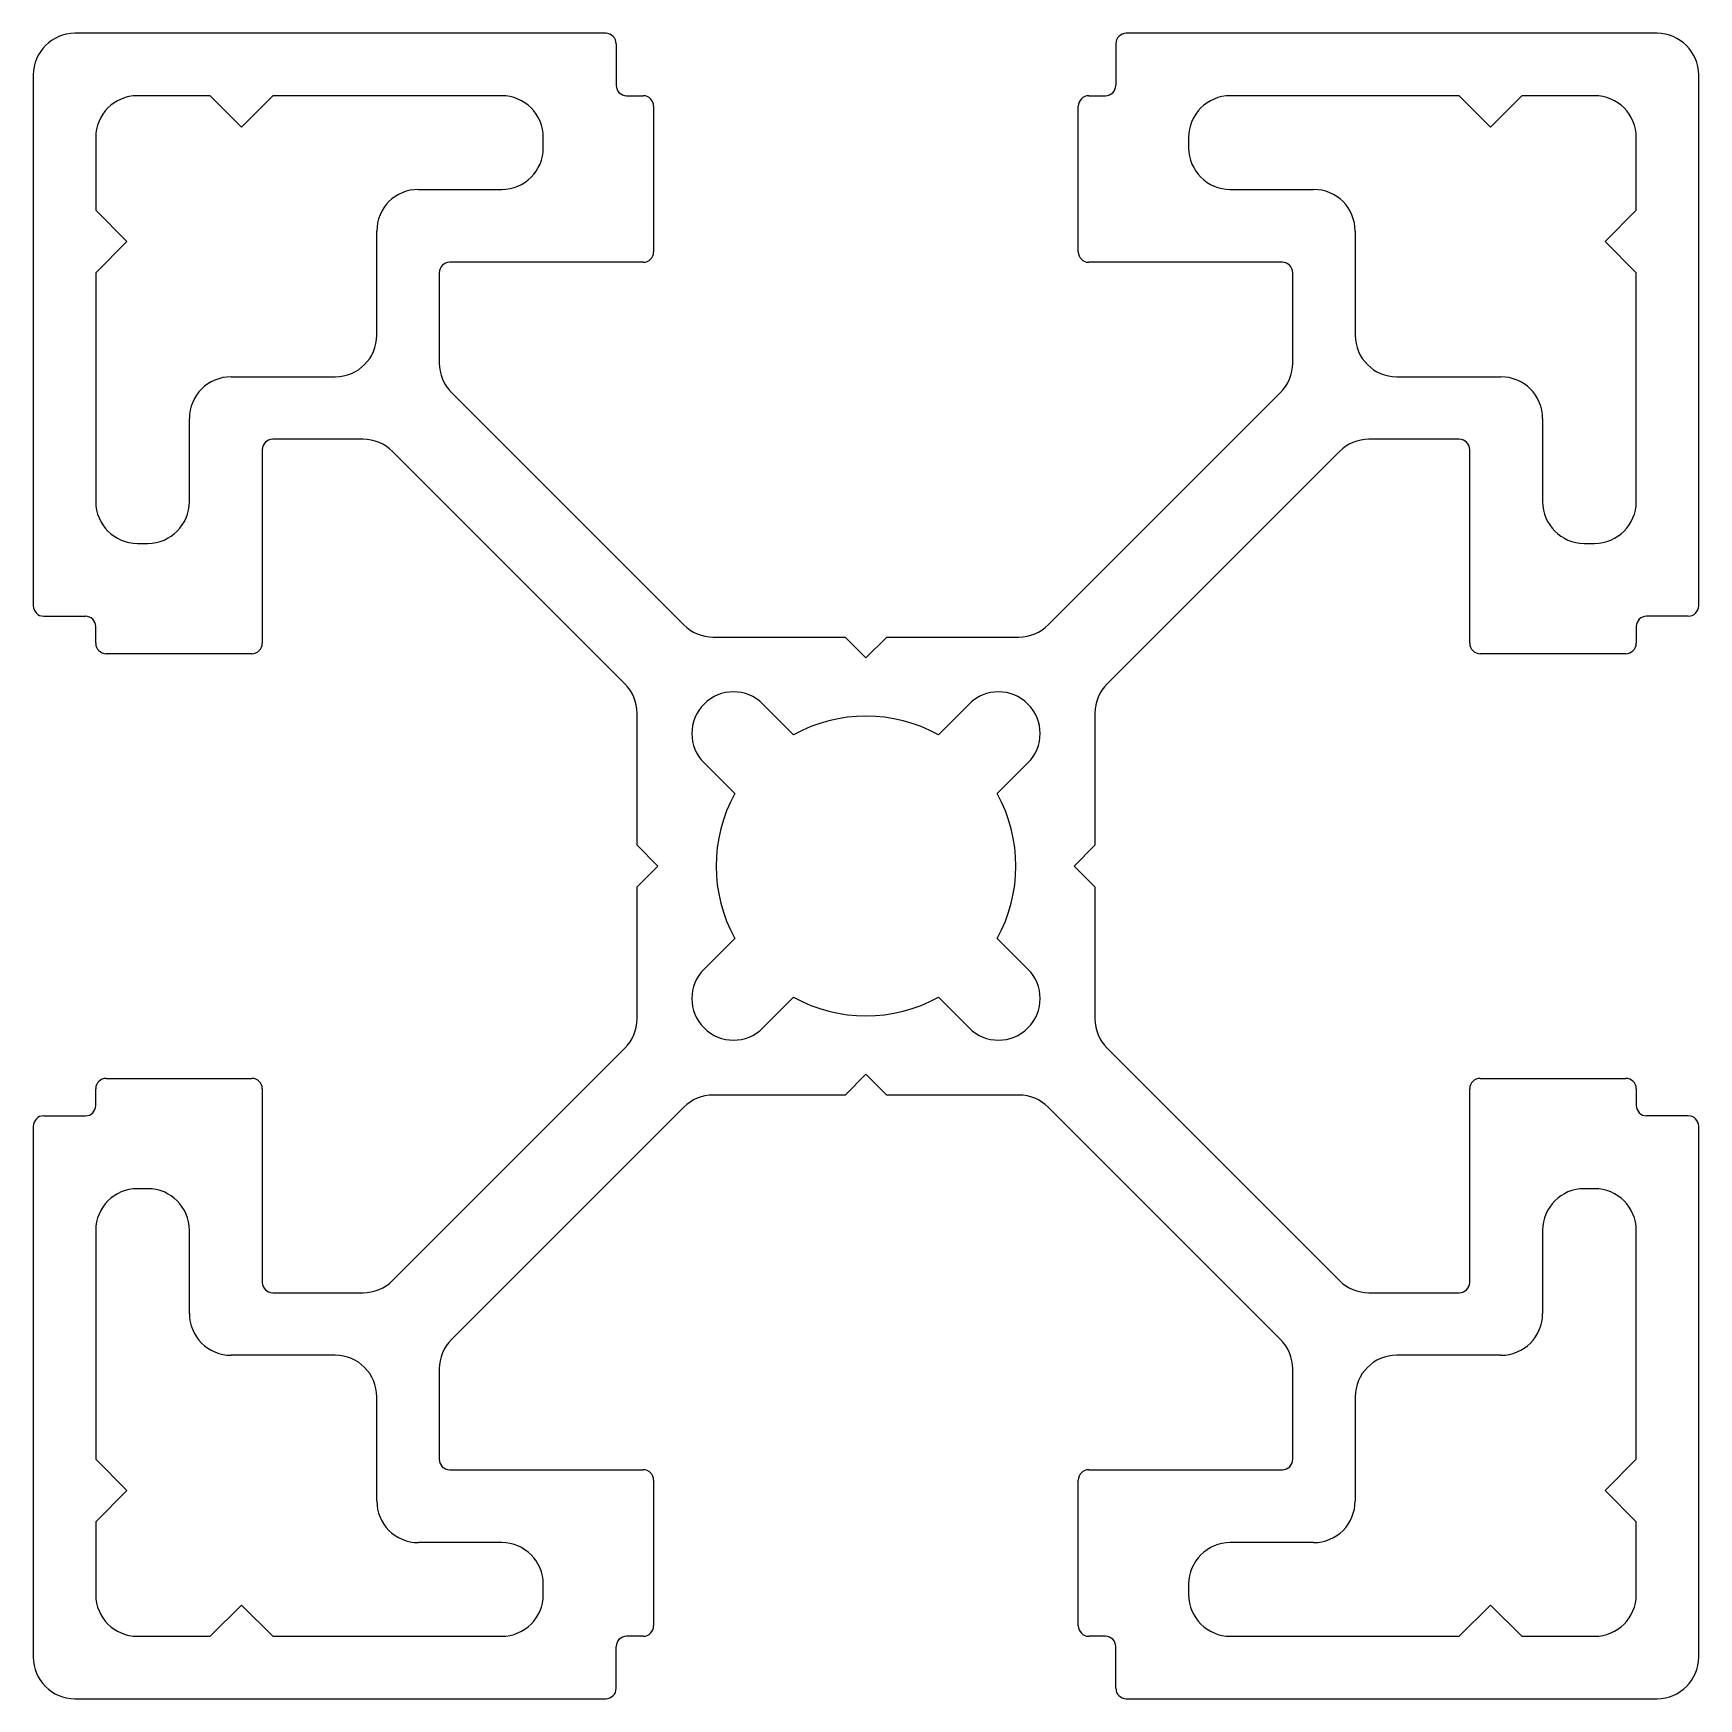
# Model space of a CAD drawing. Extents: x 1474.2 to 1514.2, y 381 to 421.
import ezdxf

# ---------------------------------------------------------------- set-up
doc = ezdxf.new("R2010")
doc.units = 0
doc.layers.get('0').update_dxf_attribs({"linetype": 'CONTINUOUS'})

msp = doc.modelspace()

# ---------------------------------------------------------------- linework, layer by layer
for p, q in [((1487.952, 421.027), (1475.202, 421.027)), ((1513.202, 421.027), (1500.452, 421.027)), ((1488.202, 420.777), (1488.202, 419.777)), ((1500.202, 420.777), (1500.202, 419.777)), ((1474.202, 420.027), (1474.202, 407.277)), ((1514.202, 407.277), (1514.202, 420.027)), ((1478.452, 419.527), (1476.702, 419.527)), ((1479.202, 418.777), (1478.452, 419.527)), ((1479.952, 419.527), (1479.202, 418.777)), ((1485.452, 419.527), (1479.952, 419.527)), ((1488.452, 419.527), (1488.852, 419.527)), ((1489.102, 419.277), (1489.102, 415.777)), ((1499.302, 415.777), (1499.302, 419.277)), ((1499.552, 419.527), (1499.952, 419.527)), ((1508.452, 419.527), (1502.952, 419.527)), ((1509.202, 418.777), (1508.452, 419.527)), ((1509.952, 419.527), (1509.202, 418.777)), ((1511.702, 419.527), (1509.952, 419.527)), ((1475.702, 418.527), (1475.702, 416.777)), ((1486.452, 418.277), (1486.452, 418.527)), ((1501.952, 418.527), (1501.952, 418.277)), ((1512.702, 416.777), (1512.702, 418.527)), ((1483.452, 417.277), (1485.452, 417.277)), ((1502.952, 417.277), (1504.952, 417.277)), ((1475.702, 416.777), (1476.452, 416.027)), ((1511.952, 416.027), (1512.702, 416.777)), ((1476.452, 416.027), (1475.702, 415.277)), ((1482.452, 413.777), (1482.452, 416.277)), ((1505.952, 416.277), (1505.952, 413.777)), ((1512.702, 415.277), (1511.952, 416.027)), ((1475.702, 415.277), (1475.702, 409.777)), ((1483.952, 415.277), (1483.952, 413.106)), ((1488.852, 415.527), (1484.202, 415.527)), ((1504.202, 415.527), (1499.552, 415.527)), ((1504.452, 413.106), (1504.452, 415.277)), ((1512.702, 409.777), (1512.702, 415.277)), ((1478.952, 412.777), (1481.452, 412.777)), ((1506.952, 412.777), (1509.452, 412.777)), ((1484.245, 412.399), (1489.823, 406.82)), ((1498.581, 406.82), (1504.159, 412.399)), ((1477.952, 409.777), (1477.952, 411.777)), ((1510.452, 411.777), (1510.452, 409.777)), ((1482.124, 411.277), (1479.952, 411.277)), ((1508.452, 411.277), (1506.281, 411.277)), ((1479.702, 411.027), (1479.702, 406.377)), ((1488.409, 405.406), (1482.831, 410.984)), ((1505.573, 410.984), (1499.995, 405.406)), ((1508.702, 406.377), (1508.702, 411.027)), ((1476.702, 408.777), (1476.952, 408.777)), ((1511.452, 408.777), (1511.702, 408.777)), ((1474.452, 407.027), (1475.452, 407.027)), ((1513.952, 407.027), (1512.952, 407.027)), ((1475.702, 406.377), (1475.702, 406.777)), ((1490.531, 406.527), (1493.702, 406.527)), ((1493.702, 406.527), (1494.202, 406.027)), ((1494.202, 406.027), (1494.702, 406.527)), ((1494.702, 406.527), (1497.874, 406.527)), ((1512.702, 406.777), (1512.702, 406.377)), ((1479.452, 406.127), (1475.952, 406.127)), ((1512.452, 406.127), (1508.952, 406.127)), ((1492.464, 404.18), (1491.727, 404.916)), ((1496.677, 404.916), (1495.94, 404.18)), ((1488.702, 401.527), (1488.702, 404.699)), ((1499.702, 404.699), (1499.702, 401.527)), ((1490.313, 403.502), (1491.05, 402.766)), ((1497.355, 402.766), (1498.091, 403.502)), ((1489.202, 401.027), (1488.702, 401.527)), ((1499.702, 401.527), (1499.202, 401.027)), ((1488.702, 400.527), (1489.202, 401.027)), ((1499.202, 401.027), (1499.702, 400.527)), ((1488.702, 397.356), (1488.702, 400.527)), ((1499.702, 400.527), (1499.702, 397.356)), ((1491.05, 399.289), (1490.313, 398.552)), ((1498.091, 398.552), (1497.355, 399.289)), ((1491.727, 397.138), (1492.464, 397.875)), ((1495.94, 397.875), (1496.677, 397.138)), ((1482.831, 391.07), (1488.409, 396.649)), ((1499.995, 396.649), (1505.573, 391.07)), ((1494.202, 396.027), (1493.702, 395.527)), ((1494.702, 395.527), (1494.202, 396.027)), ((1475.702, 395.277), (1475.702, 395.677)), ((1475.952, 395.927), (1479.452, 395.927)), ((1479.702, 395.677), (1479.702, 391.027)), ((1508.702, 391.027), (1508.702, 395.677)), ((1508.952, 395.927), (1512.452, 395.927)), ((1512.702, 395.677), (1512.702, 395.277)), ((1489.823, 395.234), (1484.245, 389.656)), ((1493.702, 395.527), (1490.531, 395.527)), ((1497.874, 395.527), (1494.702, 395.527)), ((1504.159, 389.656), (1498.581, 395.234)), ((1474.452, 395.027), (1475.452, 395.027)), ((1513.952, 395.027), (1512.952, 395.027)), ((1474.202, 394.777), (1474.202, 382.027)), ((1514.202, 382.027), (1514.202, 394.777)), ((1476.952, 393.277), (1476.702, 393.277)), ((1511.702, 393.277), (1511.452, 393.277)), ((1475.702, 392.277), (1475.702, 386.777)), ((1477.952, 390.277), (1477.952, 392.277)), ((1510.452, 392.277), (1510.452, 390.277)), ((1512.702, 386.777), (1512.702, 392.277)), ((1479.952, 390.777), (1482.124, 390.777)), ((1506.281, 390.777), (1508.452, 390.777)), ((1481.452, 389.277), (1478.952, 389.277)), ((1509.452, 389.277), (1506.952, 389.277)), ((1483.952, 388.949), (1483.952, 386.777)), ((1504.452, 386.777), (1504.452, 388.949)), ((1482.452, 385.777), (1482.452, 388.277)), ((1505.952, 388.277), (1505.952, 385.777)), ((1475.702, 386.777), (1476.452, 386.027)), ((1484.202, 386.527), (1488.852, 386.527)), ((1499.552, 386.527), (1504.202, 386.527)), ((1511.952, 386.027), (1512.702, 386.777)), ((1476.452, 386.027), (1475.702, 385.277)), ((1489.102, 386.277), (1489.102, 382.777)), ((1499.302, 382.777), (1499.302, 386.277)), ((1512.702, 385.277), (1511.952, 386.027)), ((1475.702, 385.277), (1475.702, 383.527)), ((1512.702, 383.527), (1512.702, 385.277)), ((1485.452, 384.777), (1483.452, 384.777)), ((1504.952, 384.777), (1502.952, 384.777)), ((1486.452, 383.527), (1486.452, 383.777)), ((1501.952, 383.777), (1501.952, 383.527)), ((1478.452, 382.527), (1479.202, 383.277)), ((1479.202, 383.277), (1479.952, 382.527)), ((1508.452, 382.527), (1509.202, 383.277)), ((1509.202, 383.277), (1509.952, 382.527)), ((1476.702, 382.527), (1478.452, 382.527)), ((1479.952, 382.527), (1485.452, 382.527)), ((1488.852, 382.527), (1488.452, 382.527)), ((1499.952, 382.527), (1499.552, 382.527)), ((1502.952, 382.527), (1508.452, 382.527)), ((1509.952, 382.527), (1511.702, 382.527)), ((1488.202, 381.277), (1488.202, 382.277)), ((1500.202, 381.277), (1500.202, 382.277)), ((1475.202, 381.027), (1487.952, 381.027)), ((1500.452, 381.027), (1513.202, 381.027))]:
    msp.add_line(p, q)
for centre, radius, start, end in [((1475.202, 420.027), 1, 90, 180), ((1487.952, 420.777), 0.25, 0, 90), ((1500.452, 420.777), 0.25, 90, 180), ((1513.202, 420.027), 1, 0, 90), ((1488.452, 419.777), 0.25, 180, 270), ((1499.952, 419.777), 0.25, 270, 360), ((1476.702, 418.527), 1, 90, 180), ((1485.452, 418.527), 1, 0, 90), ((1488.852, 419.277), 0.25, 0, 90), ((1499.552, 419.277), 0.25, 90, 180), ((1502.952, 418.527), 1, 90, 180), ((1511.702, 418.527), 1, 0, 90), ((1485.452, 418.277), 1, 270, 0), ((1502.952, 418.277), 1, 180, 270), ((1483.452, 416.277), 1, 90, 180), ((1504.952, 416.277), 1, 0, 90), ((1488.852, 415.777), 0.25, 270, 0), ((1499.552, 415.777), 0.25, 180, 270), ((1484.202, 415.277), 0.25, 90, 180), ((1504.202, 415.277), 0.25, 0, 90), ((1481.452, 413.777), 1, 270, 0), ((1506.952, 413.777), 1, 180, 270), ((1484.952, 413.106), 1, 180, 225), ((1503.452, 413.106), 1, 315, 360), ((1478.952, 411.777), 1, 90, 180), ((1509.452, 411.777), 1, 0, 90), ((1479.952, 411.027), 0.25, 90, 180), ((1482.124, 410.277), 1, 45, 90), ((1506.281, 410.277), 1, 90, 135), ((1508.452, 411.027), 0.25, 0, 90), ((1476.702, 409.777), 1, 180, 270), ((1476.952, 409.777), 1, 270, 0), ((1511.452, 409.777), 1, 180, 270), ((1511.702, 409.777), 1, 270, 0), ((1474.452, 407.277), 0.25, 180, 270), ((1513.952, 407.277), 0.25, 270, 360), ((1475.452, 406.777), 0.25, 0, 90), ((1490.531, 407.527), 1, 225, 270), ((1497.874, 407.527), 1, 270, 315), ((1512.952, 406.777), 0.25, 90, 180), ((1475.952, 406.377), 0.25, 180, 270), ((1479.452, 406.377), 0.25, 270, 360), ((1508.952, 406.377), 0.25, 180, 270), ((1512.452, 406.377), 0.25, 270, 360), ((1487.702, 404.699), 1, 0, 45), ((1491.02, 404.209), 1, 45, 225), ((1497.384, 404.209), 1, 315, 135), ((1500.702, 404.699), 1, 135, 180), ((1494.202, 401.027), 3.6, 61.1276, 118.8724), ((1494.202, 401.027), 3.6, 151.1276, 208.8724), ((1494.202, 401.027), 3.6, 331.1276, 28.8724), ((1491.02, 397.845), 1, 135, 315), ((1497.384, 397.845), 1, 225, 45), ((1494.202, 401.027), 3.6, 241.1276, 298.8724), ((1487.702, 397.356), 1, 315, 360), ((1500.702, 397.356), 1, 180, 225), ((1475.952, 395.677), 0.25, 90, 180), ((1479.452, 395.677), 0.25, 0, 90), ((1508.952, 395.677), 0.25, 90, 180), ((1512.452, 395.677), 0.25, 0, 90), ((1475.452, 395.277), 0.25, 270, 360), ((1490.531, 394.527), 1, 90, 135), ((1497.874, 394.527), 1, 45, 90), ((1512.952, 395.277), 0.25, 180, 270), ((1474.452, 394.777), 0.25, 90, 180), ((1513.952, 394.777), 0.25, 0, 90), ((1476.702, 392.277), 1, 90, 180), ((1476.952, 392.277), 1, 0, 90), ((1511.452, 392.277), 1, 90, 180), ((1511.702, 392.277), 1, 0, 90), ((1479.952, 391.027), 0.25, 180, 270), ((1482.124, 391.777), 1, 270, 315), ((1506.281, 391.777), 1, 225, 270), ((1508.452, 391.027), 0.25, 270, 360), ((1478.952, 390.277), 1, 180, 270), ((1509.452, 390.277), 1, 270, 0), ((1484.952, 388.949), 1, 135, 180), ((1503.452, 388.949), 1, 0, 45), ((1481.452, 388.277), 1, 0, 90), ((1506.952, 388.277), 1, 90, 180), ((1484.202, 386.777), 0.25, 180, 270), ((1488.852, 386.277), 0.25, 0, 90), ((1499.552, 386.277), 0.25, 90, 180), ((1504.202, 386.777), 0.25, 270, 360), ((1483.452, 385.777), 1, 180, 270), ((1504.952, 385.777), 1, 270, 0), ((1485.452, 383.777), 1, 0, 90), ((1502.952, 383.777), 1, 90, 180), ((1476.702, 383.527), 1, 180, 270), ((1485.452, 383.527), 1, 270, 0), ((1502.952, 383.527), 1, 180, 270), ((1511.702, 383.527), 1, 270, 0), ((1488.452, 382.277), 0.25, 90, 180), ((1488.852, 382.777), 0.25, 270, 0), ((1499.552, 382.777), 0.25, 180, 270), ((1499.952, 382.277), 0.25, 0, 90), ((1475.202, 382.027), 1, 180, 270), ((1513.202, 382.027), 1, 270, 360), ((1487.952, 381.277), 0.25, 270, 360), ((1500.452, 381.277), 0.25, 180, 270)]:
    msp.add_arc(centre, radius, start, end)

doc.saveas('drawing.dxf')
